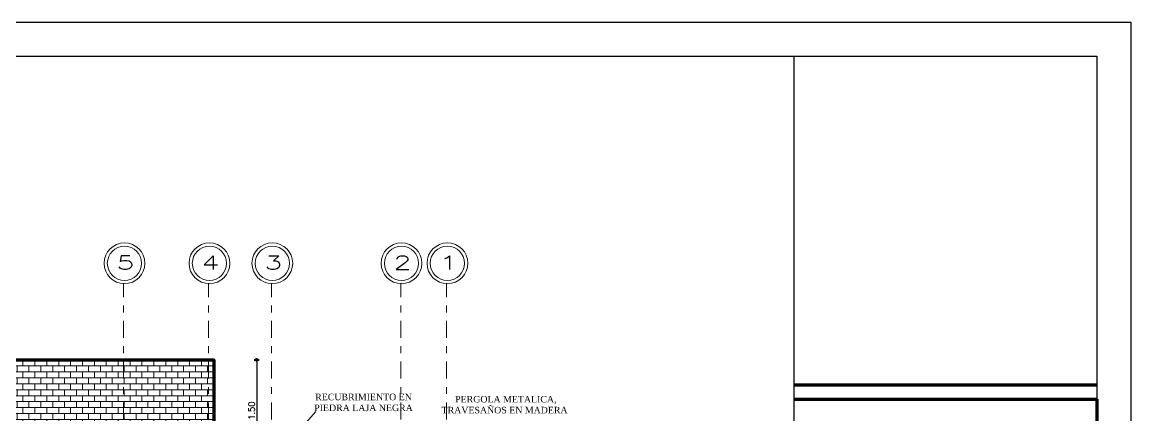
# Model space of a CAD drawing. Header units: metres. Extents: x -50 to 76, y -61 to 14.
# Drawn here: x -6.75 to 9.56, y -31.61 to -25.83 of the extents above; entities that cross this region are included whole.
import ezdxf

# ---------------------------------------------------------------- set-up
doc = ezdxf.new("R2010")
doc.units = ezdxf.units.M
doc.header["$MEASUREMENT"] = 0
doc.linetypes.add('CENTERX2', pattern=[4, 2.5, -0.5, 0.5, -0.5])
doc.linetypes.add('DASHDOT2', pattern=[0.5, 0.25, -0.125, 0, -0.125])
for name, color, linetype, lineweight in [('1 ACHURADO PLACAS', 45, 'Continuous', 15), ('1 CALCAS', 255, 'Continuous', 60), ('1 NIVELES', 145, 'Continuous', 18), ('_TXT1', 7, 'Continuous', 0), ('achurados', 251, 'Continuous', 0), ('COTAS', 251, 'Continuous', 35), ('EJES', 251, 'CENTERX2', 0), ('F-PLANO 3', 81, 'Continuous', 20), ('muros', 7, 'Continuous', 60)]:
    doc.layers.add(name, color=color, linetype=linetype, lineweight=lineweight)
doc.layers.add('TEXT', color=4, linetype='Continuous')
doc.styles.add('ARIAL', font='CENTURY.TTF')
doc.styles.add('cotas', font='romans.shx')
doc.styles.add('ROMANS', font='romans', dxfattribs={"width": 0.7})
doc.dimstyles.new('COT-50', dxfattribs={"dimscale": 0.5, "dimtxt": 0.18, "dimasz": 0.05, "dimexe": 0.08, "dimexo": 0.1, "dimgap": 0.06, "dimtad": 1, "dimzin": 4, "dimdsep": 46, "dimtxsty": 'cotas', "dimblk1": 'COTA', "dimblk2": 'COTA', "dimsah": 1, "dimcen": 0.09, "dimse1": 1, "dimse2": 1, "dimclrd": 256, "dimclre": 253, "dimclrt": 14, "dimadec": 0, "dimazin": 0, "dimtfac": 1, "dimtix": 1, "dimtmove": 0, "dimatfit": 3, "dimldrblk": 'COTA', "dimfxl": 1, "dimtfill": 1, "dimtfillclr": 256, "dimtolj": 1, "dimtzin": 12, "dimarcsym": 0})

# ---------------------------------------------------------------- blocks, each defined once
blk = doc.blocks.new('COTA')
for p, q in [((-1, 0), (1, 0)), ((0, 1.5), (0, -1.5))]:
    blk.add_line(p, q)
blk.add_circle((0, 0), 0.5)
blk = doc.blocks.new('*D736')
at = {"layer": 'COTAS', "lineweight": -2, "transparency": 16777216}
blk.add_line((-3.3, -30.821), (-3.3, -32.271), dxfattribs=at)
at = {"layer": 'Defpoints', "color": 0, "transparency": 16777216}
for p in [(-3.932, -30.796), (-3.932, -32.296), (-3.3, -32.296)]:
    blk.add_point(p, dxfattribs=at)
at = {"layer": 'COTAS', "lineweight": -2, "transparency": 16777216, "xscale": 0.025, "yscale": 0.025, "zscale": 0.025}
for p, rotation in [((-3.3, -30.796), 90), ((-3.3, -32.296), 270)]:
    blk.add_blockref('COTA', p, dxfattribs=dict(at, rotation=rotation))
at = {"layer": 'COTAS', "color": 14, "transparency": 16777216, "insert": (-3.375, -31.546), "char_height": 0.09, "attachment_point": 5, "rotation": 90, "style": 'cotas', "bg_fill": 3, "box_fill_scale": 1.25, "bg_fill_color": 256, "bg_fill_true_color": 13158600, "bg_fill_transparency": 0}
blk.add_mtext('\\A1;1.50', dxfattribs=at)

msp = doc.modelspace()

# ---------------------------------------------------------------- hatches: boundary and pattern name
at = {"layer": '1 ACHURADO PLACAS'}
h = msp.add_hatch(dxfattribs=at)
h.set_pattern_fill('BRICK', color=256, scale=0.35)
h.paths.add_polyline_path([(-15.482, -30.796), (-15.632, -30.796), (-15.632, -31.996), (-15.482, -31.996)])
h.paths.add_polyline_path([(-14.047, -30.796), (-15.482, -30.796), (-15.482, -31.996), (-14.047, -31.996)])
h.paths.add_polyline_path([(-10.182, -30.796), (-14.047, -30.796), (-14.047, -31.996), (-13.882, -31.996), (-13.882, -32.296), (-10.182, -32.296)])
h.paths.add_polyline_path([(-9.682, -31.296), (-9.507, -31.296), (-9.507, -30.796), (-10.182, -30.796), (-10.182, -32.296), (-9.682, -32.296)])
h.paths.add_polyline_path([(-8.157, -30.796), (-9.507, -30.796), (-9.507, -31.296), (-9.332, -31.296), (-9.332, -32.296), (-8.157, -32.296)])
h.paths.add_polyline_path([(-7.632, -30.796), (-8.157, -30.796), (-8.157, -32.296), (-7.632, -32.296)])
h.paths.add_polyline_path([(-7.082, -30.796), (-7.632, -30.796), (-7.632, -32.296), (-7.232, -32.296), (-7.082, -32.296)])
h.paths.add_polyline_path([(-5.257, -30.796), (-7.082, -30.796), (-7.082, -32.296), (-5.257, -32.296)])
h.paths.add_polyline_path([(-4.007, -30.796), (-5.257, -30.796), (-5.257, -32.296), (-4.007, -32.296)])
h.paths.add_polyline_path([(-3.932, -30.796), (-4.007, -30.796), (-4.007, -32.296), (-3.932, -32.296)])

# ---------------------------------------------------------------- linework, layer by layer
for p, q in [((-50.444, -25.83), (9.556, -25.83)), ((9.556, -25.83), (9.556, -60.83)), ((-49.944, -26.33), (9.056, -26.33)), ((4.6, -26.33), (4.6, -60.283)), ((9.056, -26.33), (9.056, -60.33))]:
    msp.add_line(p, q)
at = {"layer": '1 CALCAS'}
msp.add_lwpolyline([(-15.632, -31.996), (-15.632, -30.796), (-3.932, -30.796), (-3.932, -32.296)], dxfattribs=at)
at = {"layer": 'achurados', "color": 251, "linetype": 'ByBlock'}
for centre in [(-5.245, -29.377), (-3.995, -29.377), (-3.07, -29.377), (-1.17, -29.377), (-0.495, -29.377)]:
    msp.add_circle(centre, 0.3, dxfattribs=at)
at = {"layer": 'EJES', "linetype": 'DASHDOT2'}
for p, q in [((-5.257, -40.074), (-5.257, -29.677)), ((-4.007, -40.074), (-4.007, -29.677)), ((-3.082, -40.074), (-3.082, -29.677)), ((-1.182, -40.074), (-1.182, -29.677)), ((-0.507, -40.074), (-0.507, -29.677))]:
    msp.add_line(p, q, dxfattribs=at)
at = {"layer": 'F-PLANO 3', "color": 1, "linetype": 'ByBlock'}
for centre in [(-5.245, -29.377), (-3.995, -29.377), (-3.07, -29.377), (-1.17, -29.377), (-0.495, -29.377)]:
    msp.add_circle(centre, 0.252, dxfattribs=at)
at = {"layer": 'muros'}
for p, q in [((4.6, -31.164), (9.056, -31.164)), ((4.6, -31.374), (9.056, -31.374)), ((9.056, -31.374), (9.056, -34.524))]:
    msp.add_line(p, q, dxfattribs=at)

# ---------------------------------------------------------------- texts
at = {"layer": '_TXT1', "style": 'ROMANS', "width": 1.5}
for s, p in [('5', (-5.361, -29.47)), ('4', (-4.111, -29.47)), ('3', (-3.186, -29.47)), ('2', (-1.286, -29.47)), ('1', (-0.611, -29.47))]:
    msp.add_text(s, height=0.204, dxfattribs=at).set_placement(p)
at = {"layer": 'TEXT', "char_height": 0.096, "attachment_point": 2, "style": 'ARIAL'}
for s, insert, width in [('RECUBRIMIENTO EN PIEDRA LAJA NEGRA', (-1.729, -31.296), 1.68138), (' PERGOLA METALICA,\\PTRAVESAÑOS EN MADERA', (0.346, -31.329), 2.05208)]:
    msp.add_mtext(s, dxfattribs=dict(at, insert=insert, width=width))

# ---------------------------------------------------------------- next in the draw order: dimensions: what is measured, and where the dimension line sits
at = {"layer": 'COTAS'}
dim = msp.add_linear_dim(base=(-3.3, -32.296), p1=(-3.932, -30.796), p2=(-3.932, -32.296), angle=90, dimstyle='COT-50', dxfattribs=at)
dim.commit()
dim.dimension.update_dxf_attribs({"geometry": '*D736', "text_midpoint": (-3.375, -31.546)})

# ---------------------------------------------------------------- next in the draw order: linework, layer by layer
at = {"layer": '1 NIVELES'}
msp.add_line((-2.43, -31.56), (-4.426, -33.791), dxfattribs=at)

doc.saveas('drawing.dxf')
